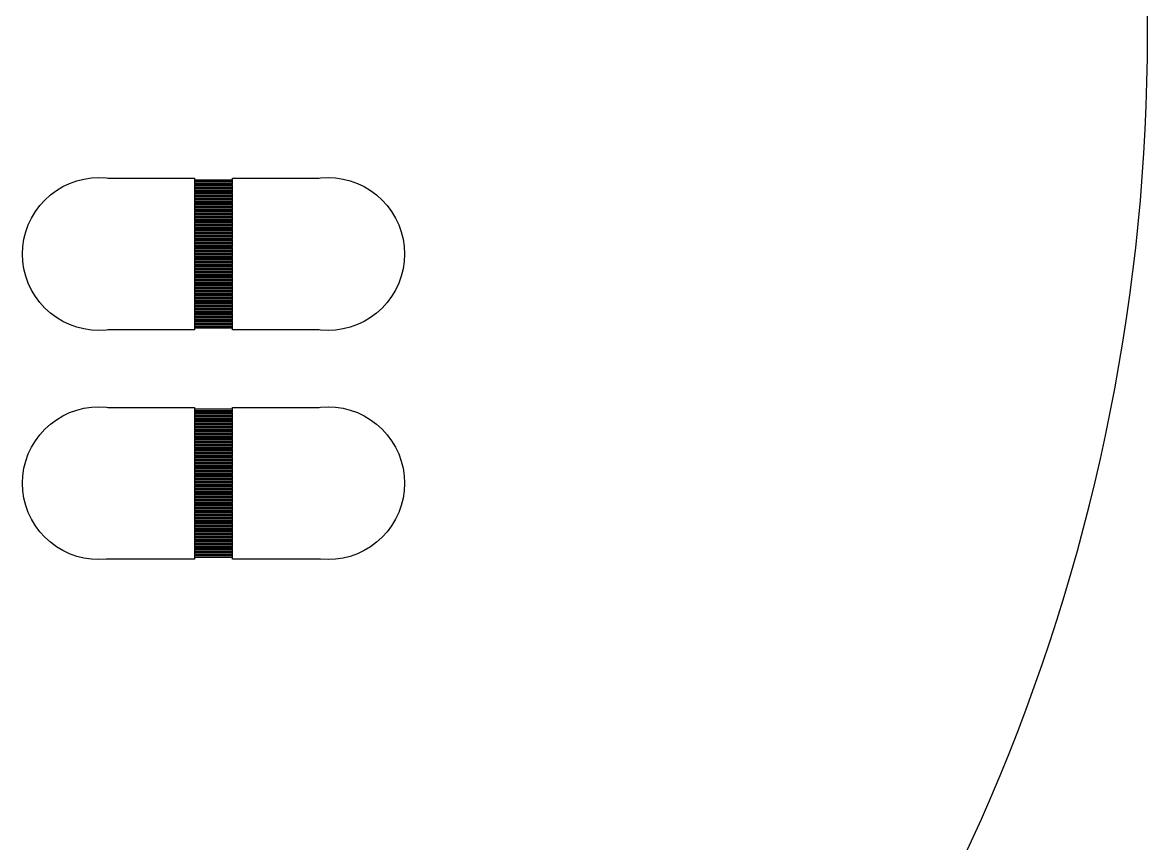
# Model space of a CAD drawing. Extents: x -18 to 83, y -18 to 83.
# Drawn here: x 53.5 to 82.95, y 11.07 to 32.56 of the extents above; entities that cross this region are included whole.
import ezdxf

# ---------------------------------------------------------------- set-up
doc = ezdxf.new("R2010")
doc.units = 0

msp = doc.modelspace()

# ---------------------------------------------------------------- linework, layer by layer
for p, q in [((82.95, 32.25), (82.9462, 32.8722)), ((82.9462, 31.6278), (82.95, 32.25)), ((82.9347, 31.0058), (82.9462, 31.6278)), ((82.9156, 30.3839), (82.9347, 31.0058)), ((82.8889, 29.7623), (82.9156, 30.3839)), ((82.8546, 29.141), (82.8889, 29.7623)), ((82.8126, 28.5203), (82.8546, 29.141)), ((54.5572, 28.2638), (54.7346, 28.3477)), ((54.7346, 28.3477), (54.9194, 28.4139)), ((54.9194, 28.4139), (55.1098, 28.4616)), ((55.1098, 28.4616), (55.304, 28.4904)), ((55.304, 28.4904), (55.5, 28.5)), ((55.5, 28.5), (55.696, 28.4904)), ((55.696, 28.4904), (55.7323, 28.485)), ((55.7323, 28.485), (58, 28.485)), ((58, 28.485), (58, 28.445)), ((58, 28.445), (59, 28.445)), ((59, 28.435), (58, 28.435)), ((58, 28.435), (58, 28.405)), ((58, 28.405), (59, 28.405)), ((59, 28.395), (58, 28.395)), ((58, 28.395), (58, 28.365)), ((58, 28.365), (59, 28.365)), ((59, 28.355), (58, 28.355)), ((58, 28.355), (58, 28.325)), ((58, 28.325), (59, 28.325)), ((59, 28.315), (58, 28.315)), ((58, 28.315), (58, 28.285)), ((58, 28.285), (59, 28.285)), ((59, 28.275), (58, 28.275)), ((58, 28.275), (58, 28.245)), ((59, 28.445), (59, 28.485)), ((59, 28.485), (61.2677, 28.485)), ((59, 28.405), (59, 28.435)), ((59, 28.365), (59, 28.395)), ((59, 28.325), (59, 28.355)), ((59, 28.285), (59, 28.315)), ((59, 28.245), (59, 28.275)), ((61.2677, 28.485), (61.304, 28.4904)), ((61.304, 28.4904), (61.5, 28.5)), ((61.5, 28.5), (61.696, 28.4904)), ((61.696, 28.4904), (61.8902, 28.4616)), ((61.8902, 28.4616), (62.0806, 28.4139)), ((62.0806, 28.4139), (62.2654, 28.3477)), ((62.2654, 28.3477), (62.4428, 28.2638)), ((82.763, 27.9001), (82.8126, 28.5203)), ((54.0858, 27.9142), (54.2312, 28.046)), ((54.2312, 28.046), (54.3889, 28.1629)), ((54.3889, 28.1629), (54.5572, 28.2638)), ((58, 28.245), (59, 28.245)), ((59, 28.235), (58, 28.235)), ((58, 28.235), (58, 28.205)), ((58, 28.205), (59, 28.205)), ((59, 28.195), (58, 28.195)), ((58, 28.195), (58, 28.165)), ((58, 28.165), (59, 28.165)), ((59, 28.155), (58, 28.155)), ((58, 28.155), (58, 28.125)), ((58, 28.125), (59, 28.125)), ((59, 28.115), (58, 28.115)), ((58, 28.115), (58, 28.085)), ((58, 28.085), (59, 28.085)), ((59, 28.075), (58, 28.075)), ((58, 28.075), (58, 28.045)), ((58, 28.045), (59, 28.045)), ((59, 28.035), (58, 28.035)), ((58, 28.035), (58, 28.005)), ((58, 28.005), (59, 28.005)), ((59, 27.995), (58, 27.995)), ((58, 27.995), (58, 27.965)), ((59, 28.205), (59, 28.235)), ((59, 28.165), (59, 28.195)), ((59, 28.125), (59, 28.155)), ((59, 28.085), (59, 28.115)), ((59, 28.045), (59, 28.075)), ((59, 28.005), (59, 28.035)), ((59, 27.965), (59, 27.995)), ((62.4428, 28.2638), (62.6111, 28.1629)), ((62.6111, 28.1629), (62.7688, 28.046)), ((62.7688, 28.046), (62.9142, 27.9142)), ((53.8371, 27.6111), (53.954, 27.7688)), ((53.954, 27.7688), (54.0858, 27.9142)), ((58, 27.965), (59, 27.965)), ((59, 27.955), (58, 27.955)), ((58, 27.955), (58, 27.925)), ((58, 27.925), (59, 27.925)), ((59, 27.915), (58, 27.915)), ((58, 27.915), (58, 27.885)), ((58, 27.885), (59, 27.885)), ((59, 27.875), (58, 27.875)), ((58, 27.875), (58, 27.845)), ((58, 27.845), (59, 27.845)), ((59, 27.835), (58, 27.835)), ((58, 27.835), (58, 27.805)), ((58, 27.805), (59, 27.805)), ((59, 27.795), (58, 27.795)), ((58, 27.795), (58, 27.765)), ((58, 27.765), (59, 27.765)), ((59, 27.755), (58, 27.755)), ((58, 27.755), (58, 27.725)), ((58, 27.725), (59, 27.725)), ((59, 27.715), (58, 27.715)), ((58, 27.715), (58, 27.685)), ((58, 27.685), (59, 27.685)), ((59, 27.925), (59, 27.955)), ((59, 27.885), (59, 27.915)), ((59, 27.845), (59, 27.875)), ((59, 27.805), (59, 27.835)), ((59, 27.765), (59, 27.795)), ((59, 27.725), (59, 27.755)), ((59, 27.685), (59, 27.715)), ((62.9142, 27.9142), (63.046, 27.7688)), ((63.046, 27.7688), (63.1629, 27.6111)), ((82.7059, 27.2805), (82.763, 27.9001)), ((53.6523, 27.2654), (53.7362, 27.4428)), ((53.7362, 27.4428), (53.8371, 27.6111)), ((59, 27.675), (58, 27.675)), ((58, 27.675), (58, 27.645)), ((58, 27.645), (59, 27.645)), ((59, 27.635), (58, 27.635)), ((58, 27.635), (58, 27.605)), ((58, 27.605), (59, 27.605)), ((59, 27.595), (58, 27.595)), ((58, 27.595), (58, 27.565)), ((58, 27.565), (59, 27.565)), ((59, 27.555), (58, 27.555)), ((58, 27.555), (58, 27.525)), ((58, 27.525), (59, 27.525)), ((59, 27.515), (58, 27.515)), ((58, 27.515), (58, 27.485)), ((58, 27.485), (59, 27.485)), ((59, 27.475), (58, 27.475)), ((58, 27.475), (58, 27.445)), ((58, 27.445), (59, 27.445)), ((59, 27.435), (58, 27.435)), ((58, 27.435), (58, 27.405)), ((58, 27.405), (59, 27.405)), ((59, 27.395), (58, 27.395)), ((58, 27.395), (58, 27.365)), ((59, 27.645), (59, 27.675)), ((59, 27.605), (59, 27.635)), ((59, 27.565), (59, 27.595)), ((59, 27.525), (59, 27.555)), ((59, 27.485), (59, 27.515)), ((59, 27.445), (59, 27.475)), ((59, 27.405), (59, 27.435)), ((59, 27.365), (59, 27.395)), ((63.1629, 27.6111), (63.2638, 27.4428)), ((63.2638, 27.4428), (63.3477, 27.2654)), ((53.5861, 27.0806), (53.6523, 27.2654)), ((58, 27.365), (59, 27.365)), ((59, 27.355), (58, 27.355)), ((58, 27.355), (58, 27.325)), ((58, 27.325), (59, 27.325)), ((59, 27.315), (58, 27.315)), ((58, 27.315), (58, 27.285)), ((58, 27.285), (59, 27.285)), ((59, 27.275), (58, 27.275)), ((58, 27.275), (58, 27.245)), ((58, 27.245), (59, 27.245)), ((59, 27.235), (58, 27.235)), ((58, 27.235), (58, 27.205)), ((58, 27.205), (59, 27.205)), ((59, 27.195), (58, 27.195)), ((58, 27.195), (58, 27.165)), ((58, 27.165), (59, 27.165)), ((59, 27.155), (58, 27.155)), ((58, 27.155), (58, 27.125)), ((58, 27.125), (59, 27.125)), ((59, 27.115), (58, 27.115)), ((58, 27.115), (58, 27.085)), ((59, 27.325), (59, 27.355)), ((59, 27.285), (59, 27.315)), ((59, 27.245), (59, 27.275)), ((59, 27.205), (59, 27.235)), ((59, 27.165), (59, 27.195)), ((59, 27.125), (59, 27.155)), ((59, 27.085), (59, 27.115)), ((63.3477, 27.2654), (63.4139, 27.0806)), ((82.6411, 26.6617), (82.7059, 27.2805)), ((53.5096, 26.696), (53.5384, 26.8902)), ((53.5384, 26.8902), (53.5861, 27.0806)), ((58, 27.085), (59, 27.085)), ((59, 27.075), (58, 27.075)), ((58, 27.075), (58, 27.045)), ((58, 27.045), (59, 27.045)), ((59, 27.035), (58, 27.035)), ((58, 27.035), (58, 27.005)), ((58, 27.005), (59, 27.005)), ((59, 26.995), (58, 26.995)), ((58, 26.995), (58, 26.965)), ((58, 26.965), (59, 26.965)), ((59, 26.955), (58, 26.955)), ((58, 26.955), (58, 26.925)), ((58, 26.925), (59, 26.925)), ((59, 26.915), (58, 26.915)), ((58, 26.915), (58, 26.885)), ((58, 26.885), (59, 26.885)), ((59, 26.875), (58, 26.875)), ((58, 26.875), (58, 26.845)), ((58, 26.845), (59, 26.845)), ((59, 26.835), (58, 26.835)), ((58, 26.835), (58, 26.805)), ((58, 26.805), (59, 26.805)), ((59, 27.045), (59, 27.075)), ((59, 27.005), (59, 27.035)), ((59, 26.965), (59, 26.995)), ((59, 26.925), (59, 26.955)), ((59, 26.885), (59, 26.915)), ((59, 26.845), (59, 26.875)), ((59, 26.805), (59, 26.835)), ((63.4139, 27.0806), (63.4616, 26.8902)), ((63.4616, 26.8902), (63.4904, 26.696)), ((53.5, 26.5), (53.5096, 26.696)), ((59, 26.795), (58, 26.795)), ((58, 26.795), (58, 26.765)), ((58, 26.765), (59, 26.765)), ((59, 26.755), (58, 26.755)), ((58, 26.755), (58, 26.725)), ((58, 26.725), (59, 26.725)), ((59, 26.715), (58, 26.715)), ((58, 26.715), (58, 26.685)), ((58, 26.685), (59, 26.685)), ((59, 26.675), (58, 26.675)), ((58, 26.675), (58, 26.645)), ((58, 26.645), (59, 26.645)), ((59, 26.635), (58, 26.635)), ((58, 26.635), (58, 26.605)), ((58, 26.605), (59, 26.605)), ((59, 26.595), (58, 26.595)), ((58, 26.595), (58, 26.565)), ((58, 26.565), (59, 26.565)), ((59, 26.555), (58, 26.555)), ((58, 26.555), (58, 26.525)), ((58, 26.525), (59, 26.525)), ((59, 26.515), (58, 26.515)), ((58, 26.515), (58, 26.485)), ((59, 26.765), (59, 26.795)), ((59, 26.725), (59, 26.755)), ((59, 26.685), (59, 26.715)), ((59, 26.645), (59, 26.675)), ((59, 26.605), (59, 26.635)), ((59, 26.565), (59, 26.595)), ((59, 26.525), (59, 26.555)), ((59, 26.485), (59, 26.515)), ((63.4904, 26.696), (63.5, 26.5)), ((82.5687, 26.0438), (82.6411, 26.6617)), ((53.5096, 26.304), (53.5, 26.5)), ((53.5384, 26.1098), (53.5096, 26.304)), ((58, 26.485), (59, 26.485)), ((59, 26.475), (58, 26.475)), ((58, 26.475), (58, 26.445)), ((58, 26.445), (59, 26.445)), ((59, 26.435), (58, 26.435)), ((58, 26.435), (58, 26.405)), ((58, 26.405), (59, 26.405)), ((59, 26.395), (58, 26.395)), ((58, 26.395), (58, 26.365)), ((58, 26.365), (59, 26.365)), ((59, 26.355), (58, 26.355)), ((58, 26.355), (58, 26.325)), ((58, 26.325), (59, 26.325)), ((59, 26.315), (58, 26.315)), ((58, 26.315), (58, 26.285)), ((58, 26.285), (59, 26.285)), ((59, 26.275), (58, 26.275)), ((58, 26.275), (58, 26.245)), ((58, 26.245), (59, 26.245)), ((59, 26.235), (58, 26.235)), ((58, 26.235), (58, 26.205)), ((59, 26.445), (59, 26.475)), ((59, 26.405), (59, 26.435)), ((59, 26.365), (59, 26.395)), ((59, 26.325), (59, 26.355)), ((59, 26.285), (59, 26.315)), ((59, 26.245), (59, 26.275)), ((59, 26.205), (59, 26.235)), ((63.4904, 26.304), (63.4616, 26.1098)), ((63.5, 26.5), (63.4904, 26.304)), ((53.5861, 25.9194), (53.5384, 26.1098)), ((53.6523, 25.7346), (53.5861, 25.9194)), ((58, 26.205), (59, 26.205)), ((59, 26.195), (58, 26.195)), ((58, 26.195), (58, 26.165)), ((58, 26.165), (59, 26.165)), ((59, 26.155), (58, 26.155)), ((58, 26.155), (58, 26.125)), ((58, 26.125), (59, 26.125)), ((59, 26.115), (58, 26.115)), ((58, 26.115), (58, 26.085)), ((58, 26.085), (59, 26.085)), ((59, 26.075), (58, 26.075)), ((58, 26.075), (58, 26.045)), ((58, 26.045), (59, 26.045)), ((59, 26.035), (58, 26.035)), ((58, 26.035), (58, 26.005)), ((58, 26.005), (59, 26.005)), ((59, 25.995), (58, 25.995)), ((58, 25.995), (58, 25.965)), ((58, 25.965), (59, 25.965)), ((59, 25.955), (58, 25.955)), ((58, 25.955), (58, 25.925)), ((58, 25.925), (59, 25.925)), ((59, 26.165), (59, 26.195)), ((59, 26.125), (59, 26.155)), ((59, 26.085), (59, 26.115)), ((59, 26.045), (59, 26.075)), ((59, 26.005), (59, 26.035)), ((59, 25.965), (59, 25.995)), ((59, 25.925), (59, 25.955)), ((63.4139, 25.9194), (63.3477, 25.7346)), ((63.4616, 26.1098), (63.4139, 25.9194)), ((82.4888, 25.4268), (82.5687, 26.0438)), ((53.7362, 25.5572), (53.6523, 25.7346)), ((59, 25.915), (58, 25.915)), ((58, 25.915), (58, 25.885)), ((58, 25.885), (59, 25.885)), ((59, 25.875), (58, 25.875)), ((58, 25.875), (58, 25.845)), ((58, 25.845), (59, 25.845)), ((59, 25.835), (58, 25.835)), ((58, 25.835), (58, 25.805)), ((58, 25.805), (59, 25.805)), ((59, 25.795), (58, 25.795)), ((58, 25.795), (58, 25.765)), ((58, 25.765), (59, 25.765)), ((59, 25.755), (58, 25.755)), ((58, 25.755), (58, 25.725)), ((58, 25.725), (59, 25.725)), ((59, 25.715), (58, 25.715)), ((58, 25.715), (58, 25.685)), ((58, 25.685), (59, 25.685)), ((59, 25.675), (58, 25.675)), ((58, 25.675), (58, 25.645)), ((58, 25.645), (59, 25.645)), ((59, 25.635), (58, 25.635)), ((58, 25.635), (58, 25.605)), ((59, 25.885), (59, 25.915)), ((59, 25.845), (59, 25.875)), ((59, 25.805), (59, 25.835)), ((59, 25.765), (59, 25.795)), ((59, 25.725), (59, 25.755)), ((59, 25.685), (59, 25.715)), ((59, 25.645), (59, 25.675)), ((59, 25.605), (59, 25.635)), ((63.3477, 25.7346), (63.2638, 25.5572)), ((53.8371, 25.3889), (53.7362, 25.5572)), ((53.954, 25.2312), (53.8371, 25.3889)), ((58, 25.605), (59, 25.605)), ((59, 25.595), (58, 25.595)), ((58, 25.595), (58, 25.565)), ((58, 25.565), (59, 25.565)), ((59, 25.555), (58, 25.555)), ((58, 25.555), (58, 25.525)), ((58, 25.525), (59, 25.525)), ((59, 25.515), (58, 25.515)), ((58, 25.515), (58, 25.485)), ((58, 25.485), (59, 25.485)), ((59, 25.475), (58, 25.475)), ((58, 25.475), (58, 25.445)), ((58, 25.445), (59, 25.445)), ((59, 25.435), (58, 25.435)), ((58, 25.435), (58, 25.405)), ((58, 25.405), (59, 25.405)), ((59, 25.395), (58, 25.395)), ((58, 25.395), (58, 25.365)), ((58, 25.365), (59, 25.365)), ((59, 25.355), (58, 25.355)), ((58, 25.355), (58, 25.325)), ((59, 25.565), (59, 25.595)), ((59, 25.525), (59, 25.555)), ((59, 25.485), (59, 25.515)), ((59, 25.445), (59, 25.475)), ((59, 25.405), (59, 25.435)), ((59, 25.365), (59, 25.395)), ((59, 25.325), (59, 25.355)), ((63.1629, 25.3889), (63.046, 25.2312)), ((63.2638, 25.5572), (63.1629, 25.3889)), ((82.4012, 24.8108), (82.4888, 25.4268)), ((54.0858, 25.0858), (53.954, 25.2312)), ((54.2312, 24.954), (54.0858, 25.0858)), ((58, 25.325), (59, 25.325)), ((59, 25.315), (58, 25.315)), ((58, 25.315), (58, 25.285)), ((58, 25.285), (59, 25.285)), ((59, 25.275), (58, 25.275)), ((58, 25.275), (58, 25.245)), ((58, 25.245), (59, 25.245)), ((59, 25.235), (58, 25.235)), ((58, 25.235), (58, 25.205)), ((58, 25.205), (59, 25.205)), ((59, 25.195), (58, 25.195)), ((58, 25.195), (58, 25.165)), ((58, 25.165), (59, 25.165)), ((59, 25.155), (58, 25.155)), ((58, 25.155), (58, 25.125)), ((58, 25.125), (59, 25.125)), ((59, 25.115), (58, 25.115)), ((58, 25.115), (58, 25.085)), ((58, 25.085), (59, 25.085)), ((59, 25.075), (58, 25.075)), ((58, 25.075), (58, 25.045)), ((58, 25.045), (59, 25.045)), ((59, 25.035), (58, 25.035)), ((58, 25.035), (58, 25.005)), ((59, 25.285), (59, 25.315)), ((59, 25.245), (59, 25.275)), ((59, 25.205), (59, 25.235)), ((59, 25.165), (59, 25.195)), ((59, 25.125), (59, 25.155)), ((59, 25.085), (59, 25.115)), ((59, 25.045), (59, 25.075)), ((59, 25.005), (59, 25.035)), ((62.9142, 25.0858), (62.7688, 24.954)), ((63.046, 25.2312), (62.9142, 25.0858)), ((54.3889, 24.8371), (54.2312, 24.954)), ((54.5572, 24.7362), (54.3889, 24.8371)), ((58, 25.005), (59, 25.005)), ((59, 24.995), (58, 24.995)), ((58, 24.995), (58, 24.965)), ((58, 24.965), (59, 24.965)), ((59, 24.955), (58, 24.955)), ((58, 24.955), (58, 24.925)), ((58, 24.925), (59, 24.925)), ((59, 24.915), (58, 24.915)), ((58, 24.915), (58, 24.885)), ((58, 24.885), (59, 24.885)), ((59, 24.875), (58, 24.875)), ((58, 24.875), (58, 24.845)), ((58, 24.845), (59, 24.845)), ((59, 24.835), (58, 24.835)), ((58, 24.835), (58, 24.805)), ((58, 24.805), (59, 24.805)), ((59, 24.795), (58, 24.795)), ((58, 24.795), (58, 24.765)), ((58, 24.765), (59, 24.765)), ((59, 24.755), (58, 24.755)), ((58, 24.755), (58, 24.725)), ((59, 24.965), (59, 24.995)), ((59, 24.925), (59, 24.955)), ((59, 24.885), (59, 24.915)), ((59, 24.845), (59, 24.875)), ((59, 24.805), (59, 24.835)), ((59, 24.765), (59, 24.795)), ((59, 24.725), (59, 24.755)), ((62.6111, 24.8371), (62.4428, 24.7362)), ((62.7688, 24.954), (62.6111, 24.8371)), ((82.3062, 24.1959), (82.4012, 24.8108)), ((54.7346, 24.6523), (54.5572, 24.7362)), ((54.9194, 24.5861), (54.7346, 24.6523)), ((55.1098, 24.5384), (54.9194, 24.5861)), ((55.304, 24.5096), (55.1098, 24.5384)), ((55.5, 24.5), (55.304, 24.5096)), ((55.696, 24.5096), (55.5, 24.5)), ((55.7323, 24.515), (55.696, 24.5096)), ((58, 24.515), (55.7323, 24.515)), ((58, 24.725), (59, 24.725)), ((59, 24.715), (58, 24.715)), ((58, 24.715), (58, 24.685)), ((58, 24.685), (59, 24.685)), ((59, 24.675), (58, 24.675)), ((58, 24.675), (58, 24.645)), ((58, 24.645), (59, 24.645)), ((59, 24.635), (58, 24.635)), ((58, 24.635), (58, 24.605)), ((58, 24.605), (59, 24.605)), ((59, 24.595), (58, 24.595)), ((58, 24.595), (58, 24.565)), ((58, 24.565), (59, 24.565)), ((59, 24.555), (58, 24.555)), ((58, 24.555), (58, 24.515)), ((59, 24.685), (59, 24.715)), ((59, 24.645), (59, 24.675)), ((59, 24.605), (59, 24.635)), ((59, 24.565), (59, 24.595)), ((59, 24.515), (59, 24.555)), ((61.2677, 24.515), (59, 24.515)), ((61.304, 24.5096), (61.2677, 24.515)), ((61.5, 24.5), (61.304, 24.5096)), ((61.696, 24.5096), (61.5, 24.5)), ((61.8902, 24.5384), (61.696, 24.5096)), ((62.0806, 24.5861), (61.8902, 24.5384)), ((62.2654, 24.6523), (62.0806, 24.5861)), ((62.4428, 24.7362), (62.2654, 24.6523)), ((82.2036, 23.5822), (82.3062, 24.1959)), ((82.0934, 22.9699), (82.2036, 23.5822)), ((81.9758, 22.3589), (82.0934, 22.9699)), ((54.7346, 22.3477), (54.9194, 22.4139)), ((54.9194, 22.4139), (55.1098, 22.4616)), ((55.1098, 22.4616), (55.304, 22.4904)), ((55.304, 22.4904), (55.5, 22.5)), ((55.5, 22.5), (55.696, 22.4904)), ((55.696, 22.4904), (55.7323, 22.485)), ((55.7323, 22.485), (58, 22.485)), ((58, 22.485), (58, 22.445)), ((58, 22.445), (59, 22.445)), ((59, 22.435), (58, 22.435)), ((58, 22.435), (58, 22.405)), ((58, 22.405), (59, 22.405)), ((59, 22.395), (58, 22.395)), ((58, 22.395), (58, 22.365)), ((59, 22.445), (59, 22.485)), ((59, 22.485), (61.2677, 22.485)), ((59, 22.405), (59, 22.435)), ((59, 22.365), (59, 22.395)), ((61.2677, 22.485), (61.304, 22.4904)), ((61.304, 22.4904), (61.5, 22.5)), ((61.5, 22.5), (61.696, 22.4904)), ((61.696, 22.4904), (61.8902, 22.4616)), ((61.8902, 22.4616), (62.0806, 22.4139)), ((62.0806, 22.4139), (62.2654, 22.3477)), ((54.2312, 22.046), (54.3889, 22.1629)), ((54.3889, 22.1629), (54.5572, 22.2638)), ((54.5572, 22.2638), (54.7346, 22.3477)), ((58, 22.365), (59, 22.365)), ((59, 22.355), (58, 22.355)), ((58, 22.355), (58, 22.325)), ((58, 22.325), (59, 22.325)), ((59, 22.315), (58, 22.315)), ((58, 22.315), (58, 22.285)), ((58, 22.285), (59, 22.285)), ((59, 22.275), (58, 22.275)), ((58, 22.275), (58, 22.245)), ((58, 22.245), (59, 22.245)), ((59, 22.235), (58, 22.235)), ((58, 22.235), (58, 22.205)), ((58, 22.205), (59, 22.205)), ((59, 22.195), (58, 22.195)), ((58, 22.195), (58, 22.165)), ((58, 22.165), (59, 22.165)), ((59, 22.155), (58, 22.155)), ((58, 22.155), (58, 22.125)), ((58, 22.125), (59, 22.125)), ((59, 22.115), (58, 22.115)), ((58, 22.115), (58, 22.085)), ((59, 22.325), (59, 22.355)), ((59, 22.285), (59, 22.315)), ((59, 22.245), (59, 22.275)), ((59, 22.205), (59, 22.235)), ((59, 22.165), (59, 22.195)), ((59, 22.125), (59, 22.155)), ((59, 22.085), (59, 22.115)), ((62.2654, 22.3477), (62.4428, 22.2638)), ((62.4428, 22.2638), (62.6111, 22.1629)), ((62.6111, 22.1629), (62.7688, 22.046)), ((81.8507, 21.7495), (81.9758, 22.3589)), ((53.954, 21.7688), (54.0858, 21.9142)), ((54.0858, 21.9142), (54.2312, 22.046)), ((58, 22.085), (59, 22.085)), ((59, 22.075), (58, 22.075)), ((58, 22.075), (58, 22.045)), ((58, 22.045), (59, 22.045)), ((59, 22.035), (58, 22.035)), ((58, 22.035), (58, 22.005)), ((58, 22.005), (59, 22.005)), ((59, 21.995), (58, 21.995)), ((58, 21.995), (58, 21.965)), ((58, 21.965), (59, 21.965)), ((59, 21.955), (58, 21.955)), ((58, 21.955), (58, 21.925)), ((58, 21.925), (59, 21.925)), ((59, 21.915), (58, 21.915)), ((58, 21.915), (58, 21.885)), ((58, 21.885), (59, 21.885)), ((59, 21.875), (58, 21.875)), ((58, 21.875), (58, 21.845)), ((58, 21.845), (59, 21.845)), ((59, 21.835), (58, 21.835)), ((58, 21.835), (58, 21.805)), ((58, 21.805), (59, 21.805)), ((59, 21.795), (58, 21.795)), ((58, 21.795), (58, 21.765)), ((59, 22.045), (59, 22.075)), ((59, 22.005), (59, 22.035)), ((59, 21.965), (59, 21.995)), ((59, 21.925), (59, 21.955)), ((59, 21.885), (59, 21.915)), ((59, 21.845), (59, 21.875)), ((59, 21.805), (59, 21.835)), ((59, 21.765), (59, 21.795)), ((62.7688, 22.046), (62.9142, 21.9142)), ((62.9142, 21.9142), (63.046, 21.7688)), ((53.7362, 21.4428), (53.8371, 21.6111)), ((53.8371, 21.6111), (53.954, 21.7688)), ((58, 21.765), (59, 21.765)), ((59, 21.755), (58, 21.755)), ((58, 21.755), (58, 21.725)), ((58, 21.725), (59, 21.725)), ((59, 21.715), (58, 21.715)), ((58, 21.715), (58, 21.685)), ((58, 21.685), (59, 21.685)), ((59, 21.675), (58, 21.675)), ((58, 21.675), (58, 21.645)), ((58, 21.645), (59, 21.645)), ((59, 21.635), (58, 21.635)), ((58, 21.635), (58, 21.605)), ((58, 21.605), (59, 21.605)), ((59, 21.595), (58, 21.595)), ((58, 21.595), (58, 21.565)), ((58, 21.565), (59, 21.565)), ((59, 21.555), (58, 21.555)), ((58, 21.555), (58, 21.525)), ((58, 21.525), (59, 21.525)), ((59, 21.515), (58, 21.515)), ((58, 21.515), (58, 21.485)), ((59, 21.725), (59, 21.755)), ((59, 21.685), (59, 21.715)), ((59, 21.645), (59, 21.675)), ((59, 21.605), (59, 21.635)), ((59, 21.565), (59, 21.595)), ((59, 21.525), (59, 21.555)), ((59, 21.485), (59, 21.515)), ((63.046, 21.7688), (63.1629, 21.6111)), ((63.1629, 21.6111), (63.2638, 21.4428)), ((81.7181, 21.1416), (81.8507, 21.7495)), ((53.5861, 21.0806), (53.6523, 21.2654)), ((53.6523, 21.2654), (53.7362, 21.4428)), ((58, 21.485), (59, 21.485)), ((59, 21.475), (58, 21.475)), ((58, 21.475), (58, 21.445)), ((58, 21.445), (59, 21.445)), ((59, 21.435), (58, 21.435)), ((58, 21.435), (58, 21.405)), ((58, 21.405), (59, 21.405)), ((59, 21.395), (58, 21.395)), ((58, 21.395), (58, 21.365)), ((58, 21.365), (59, 21.365)), ((59, 21.355), (58, 21.355)), ((58, 21.355), (58, 21.325)), ((58, 21.325), (59, 21.325)), ((59, 21.315), (58, 21.315)), ((58, 21.315), (58, 21.285)), ((58, 21.285), (59, 21.285)), ((59, 21.275), (58, 21.275)), ((58, 21.275), (58, 21.245)), ((58, 21.245), (59, 21.245)), ((59, 21.235), (58, 21.235)), ((58, 21.235), (58, 21.205)), ((58, 21.205), (59, 21.205)), ((59, 21.445), (59, 21.475)), ((59, 21.405), (59, 21.435)), ((59, 21.365), (59, 21.395)), ((59, 21.325), (59, 21.355)), ((59, 21.285), (59, 21.315)), ((59, 21.245), (59, 21.275)), ((59, 21.205), (59, 21.235)), ((63.2638, 21.4428), (63.3477, 21.2654)), ((63.3477, 21.2654), (63.4139, 21.0806)), ((53.5384, 20.8902), (53.5861, 21.0806)), ((59, 21.195), (58, 21.195)), ((58, 21.195), (58, 21.165)), ((58, 21.165), (59, 21.165)), ((59, 21.155), (58, 21.155)), ((58, 21.155), (58, 21.125)), ((58, 21.125), (59, 21.125)), ((59, 21.115), (58, 21.115)), ((58, 21.115), (58, 21.085)), ((58, 21.085), (59, 21.085)), ((59, 21.075), (58, 21.075)), ((58, 21.075), (58, 21.045)), ((58, 21.045), (59, 21.045)), ((59, 21.035), (58, 21.035)), ((58, 21.035), (58, 21.005)), ((58, 21.005), (59, 21.005)), ((59, 20.995), (58, 20.995)), ((58, 20.995), (58, 20.965)), ((58, 20.965), (59, 20.965)), ((59, 20.955), (58, 20.955)), ((58, 20.955), (58, 20.925)), ((58, 20.925), (59, 20.925)), ((59, 20.915), (58, 20.915)), ((58, 20.915), (58, 20.885)), ((59, 21.165), (59, 21.195)), ((59, 21.125), (59, 21.155)), ((59, 21.085), (59, 21.115)), ((59, 21.045), (59, 21.075)), ((59, 21.005), (59, 21.035)), ((59, 20.965), (59, 20.995)), ((59, 20.925), (59, 20.955)), ((59, 20.885), (59, 20.915)), ((63.4139, 21.0806), (63.4616, 20.8902)), ((81.578, 20.5353), (81.7181, 21.1416)), ((53.5, 20.5), (53.5096, 20.696)), ((53.5096, 20.696), (53.5384, 20.8902)), ((58, 20.885), (59, 20.885)), ((59, 20.875), (58, 20.875)), ((58, 20.875), (58, 20.845)), ((58, 20.845), (59, 20.845)), ((59, 20.835), (58, 20.835)), ((58, 20.835), (58, 20.805)), ((58, 20.805), (59, 20.805)), ((59, 20.795), (58, 20.795)), ((58, 20.795), (58, 20.765)), ((58, 20.765), (59, 20.765)), ((59, 20.755), (58, 20.755)), ((58, 20.755), (58, 20.725)), ((58, 20.725), (59, 20.725)), ((59, 20.715), (58, 20.715)), ((58, 20.715), (58, 20.685)), ((58, 20.685), (59, 20.685)), ((59, 20.675), (58, 20.675)), ((58, 20.675), (58, 20.645)), ((58, 20.645), (59, 20.645)), ((59, 20.635), (58, 20.635)), ((58, 20.635), (58, 20.605)), ((59, 20.845), (59, 20.875)), ((59, 20.805), (59, 20.835)), ((59, 20.765), (59, 20.795)), ((59, 20.725), (59, 20.755)), ((59, 20.685), (59, 20.715)), ((59, 20.645), (59, 20.675)), ((59, 20.605), (59, 20.635)), ((63.4616, 20.8902), (63.4904, 20.696)), ((63.4904, 20.696), (63.5, 20.5)), ((53.5096, 20.304), (53.5, 20.5)), ((58, 20.605), (59, 20.605)), ((59, 20.595), (58, 20.595)), ((58, 20.595), (58, 20.565)), ((58, 20.565), (59, 20.565)), ((59, 20.555), (58, 20.555)), ((58, 20.555), (58, 20.525)), ((58, 20.525), (59, 20.525)), ((59, 20.515), (58, 20.515)), ((58, 20.515), (58, 20.485)), ((58, 20.485), (59, 20.485)), ((59, 20.475), (58, 20.475)), ((58, 20.475), (58, 20.445)), ((58, 20.445), (59, 20.445)), ((59, 20.435), (58, 20.435)), ((58, 20.435), (58, 20.405)), ((58, 20.405), (59, 20.405)), ((59, 20.395), (58, 20.395)), ((58, 20.395), (58, 20.365)), ((58, 20.365), (59, 20.365)), ((59, 20.355), (58, 20.355)), ((58, 20.355), (58, 20.325)), ((58, 20.325), (59, 20.325)), ((59, 20.565), (59, 20.595)), ((59, 20.525), (59, 20.555)), ((59, 20.485), (59, 20.515)), ((59, 20.445), (59, 20.475)), ((59, 20.405), (59, 20.435)), ((59, 20.365), (59, 20.395)), ((59, 20.325), (59, 20.355)), ((63.5, 20.5), (63.4904, 20.304)), ((81.4306, 19.9309), (81.578, 20.5353)), ((53.5384, 20.1098), (53.5096, 20.304)), ((53.5861, 19.9194), (53.5384, 20.1098)), ((59, 20.315), (58, 20.315)), ((58, 20.315), (58, 20.285)), ((58, 20.285), (59, 20.285)), ((59, 20.275), (58, 20.275)), ((58, 20.275), (58, 20.245)), ((58, 20.245), (59, 20.245)), ((59, 20.235), (58, 20.235)), ((58, 20.235), (58, 20.205)), ((58, 20.205), (59, 20.205)), ((59, 20.195), (58, 20.195)), ((58, 20.195), (58, 20.165)), ((58, 20.165), (59, 20.165)), ((59, 20.155), (58, 20.155)), ((58, 20.155), (58, 20.125)), ((58, 20.125), (59, 20.125)), ((59, 20.115), (58, 20.115)), ((58, 20.115), (58, 20.085)), ((58, 20.085), (59, 20.085)), ((59, 20.075), (58, 20.075)), ((58, 20.075), (58, 20.045)), ((58, 20.045), (59, 20.045)), ((59, 20.035), (58, 20.035)), ((58, 20.035), (58, 20.005)), ((59, 20.285), (59, 20.315)), ((59, 20.245), (59, 20.275)), ((59, 20.205), (59, 20.235)), ((59, 20.165), (59, 20.195)), ((59, 20.125), (59, 20.155)), ((59, 20.085), (59, 20.115)), ((59, 20.045), (59, 20.075)), ((59, 20.005), (59, 20.035)), ((63.4616, 20.1098), (63.4139, 19.9194)), ((63.4904, 20.304), (63.4616, 20.1098)), ((53.6523, 19.7346), (53.5861, 19.9194)), ((53.7362, 19.5572), (53.6523, 19.7346)), ((58, 20.005), (59, 20.005)), ((59, 19.995), (58, 19.995)), ((58, 19.995), (58, 19.965)), ((58, 19.965), (59, 19.965)), ((59, 19.955), (58, 19.955)), ((58, 19.955), (58, 19.925)), ((58, 19.925), (59, 19.925)), ((59, 19.915), (58, 19.915)), ((58, 19.915), (58, 19.885)), ((58, 19.885), (59, 19.885)), ((59, 19.875), (58, 19.875)), ((58, 19.875), (58, 19.845)), ((58, 19.845), (59, 19.845)), ((59, 19.835), (58, 19.835)), ((58, 19.835), (58, 19.805)), ((58, 19.805), (59, 19.805)), ((59, 19.795), (58, 19.795)), ((58, 19.795), (58, 19.765)), ((58, 19.765), (59, 19.765)), ((59, 19.755), (58, 19.755)), ((58, 19.755), (58, 19.725)), ((59, 19.965), (59, 19.995)), ((59, 19.925), (59, 19.955)), ((59, 19.885), (59, 19.915)), ((59, 19.845), (59, 19.875)), ((59, 19.805), (59, 19.835)), ((59, 19.765), (59, 19.795)), ((59, 19.725), (59, 19.755)), ((63.3477, 19.7346), (63.2638, 19.5572)), ((63.4139, 19.9194), (63.3477, 19.7346)), ((81.2757, 19.3283), (81.4306, 19.9309)), ((53.8371, 19.3889), (53.7362, 19.5572)), ((58, 19.725), (59, 19.725)), ((59, 19.715), (58, 19.715)), ((58, 19.715), (58, 19.685)), ((58, 19.685), (59, 19.685)), ((59, 19.675), (58, 19.675)), ((58, 19.675), (58, 19.645)), ((58, 19.645), (59, 19.645)), ((59, 19.635), (58, 19.635)), ((58, 19.635), (58, 19.605)), ((58, 19.605), (59, 19.605)), ((59, 19.595), (58, 19.595)), ((58, 19.595), (58, 19.565)), ((58, 19.565), (59, 19.565)), ((59, 19.555), (58, 19.555)), ((58, 19.555), (58, 19.525)), ((58, 19.525), (59, 19.525)), ((59, 19.515), (58, 19.515)), ((58, 19.515), (58, 19.485)), ((58, 19.485), (59, 19.485)), ((59, 19.475), (58, 19.475)), ((58, 19.475), (58, 19.445)), ((58, 19.445), (59, 19.445)), ((59, 19.685), (59, 19.715)), ((59, 19.645), (59, 19.675)), ((59, 19.605), (59, 19.635)), ((59, 19.565), (59, 19.595)), ((59, 19.525), (59, 19.555)), ((59, 19.485), (59, 19.515)), ((59, 19.445), (59, 19.475)), ((63.2638, 19.5572), (63.1629, 19.3889)), ((53.954, 19.2312), (53.8371, 19.3889)), ((54.0858, 19.0858), (53.954, 19.2312)), ((59, 19.435), (58, 19.435)), ((58, 19.435), (58, 19.405)), ((58, 19.405), (59, 19.405)), ((59, 19.395), (58, 19.395)), ((58, 19.395), (58, 19.365)), ((58, 19.365), (59, 19.365)), ((59, 19.355), (58, 19.355)), ((58, 19.355), (58, 19.325)), ((58, 19.325), (59, 19.325)), ((59, 19.315), (58, 19.315)), ((58, 19.315), (58, 19.285)), ((58, 19.285), (59, 19.285)), ((59, 19.275), (58, 19.275)), ((58, 19.275), (58, 19.245)), ((58, 19.245), (59, 19.245)), ((59, 19.235), (58, 19.235)), ((58, 19.235), (58, 19.205)), ((58, 19.205), (59, 19.205)), ((59, 19.195), (58, 19.195)), ((58, 19.195), (58, 19.165)), ((58, 19.165), (59, 19.165)), ((59, 19.155), (58, 19.155)), ((58, 19.155), (58, 19.125)), ((59, 19.405), (59, 19.435)), ((59, 19.365), (59, 19.395)), ((59, 19.325), (59, 19.355)), ((59, 19.285), (59, 19.315)), ((59, 19.245), (59, 19.275)), ((59, 19.205), (59, 19.235)), ((59, 19.165), (59, 19.195)), ((59, 19.125), (59, 19.155)), ((63.046, 19.2312), (62.9142, 19.0858)), ((63.1629, 19.3889), (63.046, 19.2312)), ((81.1134, 18.7277), (81.2757, 19.3283)), ((54.2312, 18.954), (54.0858, 19.0858)), ((54.3889, 18.8371), (54.2312, 18.954)), ((58, 19.125), (59, 19.125)), ((59, 19.115), (58, 19.115)), ((58, 19.115), (58, 19.085)), ((58, 19.085), (59, 19.085)), ((59, 19.075), (58, 19.075)), ((58, 19.075), (58, 19.045)), ((58, 19.045), (59, 19.045)), ((59, 19.035), (58, 19.035)), ((58, 19.035), (58, 19.005)), ((58, 19.005), (59, 19.005)), ((59, 18.995), (58, 18.995)), ((58, 18.995), (58, 18.965)), ((58, 18.965), (59, 18.965)), ((59, 18.955), (58, 18.955)), ((58, 18.955), (58, 18.925)), ((58, 18.925), (59, 18.925)), ((59, 18.915), (58, 18.915)), ((58, 18.915), (58, 18.885)), ((58, 18.885), (59, 18.885)), ((59, 18.875), (58, 18.875)), ((58, 18.875), (58, 18.845)), ((59, 19.085), (59, 19.115)), ((59, 19.045), (59, 19.075)), ((59, 19.005), (59, 19.035)), ((59, 18.965), (59, 18.995)), ((59, 18.925), (59, 18.955)), ((59, 18.885), (59, 18.915)), ((59, 18.845), (59, 18.875)), ((62.7688, 18.954), (62.6111, 18.8371)), ((62.9142, 19.0858), (62.7688, 18.954)), ((54.5572, 18.7362), (54.3889, 18.8371)), ((54.7346, 18.6523), (54.5572, 18.7362)), ((54.9194, 18.5861), (54.7346, 18.6523)), ((55.1098, 18.5384), (54.9194, 18.5861)), ((58, 18.845), (59, 18.845)), ((59, 18.835), (58, 18.835)), ((58, 18.835), (58, 18.805)), ((58, 18.805), (59, 18.805)), ((59, 18.795), (58, 18.795)), ((58, 18.795), (58, 18.765)), ((58, 18.765), (59, 18.765)), ((59, 18.755), (58, 18.755)), ((58, 18.755), (58, 18.725)), ((58, 18.725), (59, 18.725)), ((59, 18.715), (58, 18.715)), ((58, 18.715), (58, 18.685)), ((58, 18.685), (59, 18.685)), ((59, 18.675), (58, 18.675)), ((58, 18.675), (58, 18.645)), ((58, 18.645), (59, 18.645)), ((59, 18.635), (58, 18.635)), ((58, 18.635), (58, 18.605)), ((58, 18.605), (59, 18.605)), ((59, 18.595), (58, 18.595)), ((58, 18.595), (58, 18.565)), ((58, 18.565), (59, 18.565)), ((59, 18.555), (58, 18.555)), ((58, 18.555), (58, 18.515)), ((59, 18.805), (59, 18.835)), ((59, 18.765), (59, 18.795)), ((59, 18.725), (59, 18.755)), ((59, 18.685), (59, 18.715)), ((59, 18.645), (59, 18.675)), ((59, 18.605), (59, 18.635)), ((59, 18.565), (59, 18.595)), ((59, 18.515), (59, 18.555)), ((62.0806, 18.5861), (61.8902, 18.5384)), ((62.2654, 18.6523), (62.0806, 18.5861)), ((62.4428, 18.7362), (62.2654, 18.6523)), ((62.6111, 18.8371), (62.4428, 18.7362)), ((80.9438, 18.129), (81.1134, 18.7277)), ((55.304, 18.5096), (55.1098, 18.5384)), ((55.5, 18.5), (55.304, 18.5096)), ((55.696, 18.5096), (55.5, 18.5)), ((55.7323, 18.515), (55.696, 18.5096)), ((58, 18.515), (55.7323, 18.515)), ((61.2677, 18.515), (59, 18.515)), ((61.304, 18.5096), (61.2677, 18.515)), ((61.5, 18.5), (61.304, 18.5096)), ((61.696, 18.5096), (61.5, 18.5)), ((61.8902, 18.5384), (61.696, 18.5096)), ((80.7669, 17.5326), (80.9438, 18.129)), ((80.5826, 16.9383), (80.7669, 17.5326)), ((80.3911, 16.3463), (80.5826, 16.9383)), ((80.1923, 15.7568), (80.3911, 16.3463)), ((79.9863, 15.1697), (80.1923, 15.7568)), ((79.7731, 14.5852), (79.9863, 15.1697)), ((79.5527, 14.0033), (79.7731, 14.5852)), ((79.3253, 13.4242), (79.5527, 14.0033)), ((79.0907, 12.8479), (79.3253, 13.4242)), ((78.8491, 12.2746), (79.0907, 12.8479)), ((78.6004, 11.7043), (78.8491, 12.2746)), ((78.3448, 11.137), (78.6004, 11.7043)), ((78.0822, 10.573), (78.3448, 11.137))]:
    msp.add_line(p, q)

doc.saveas('drawing.dxf')
